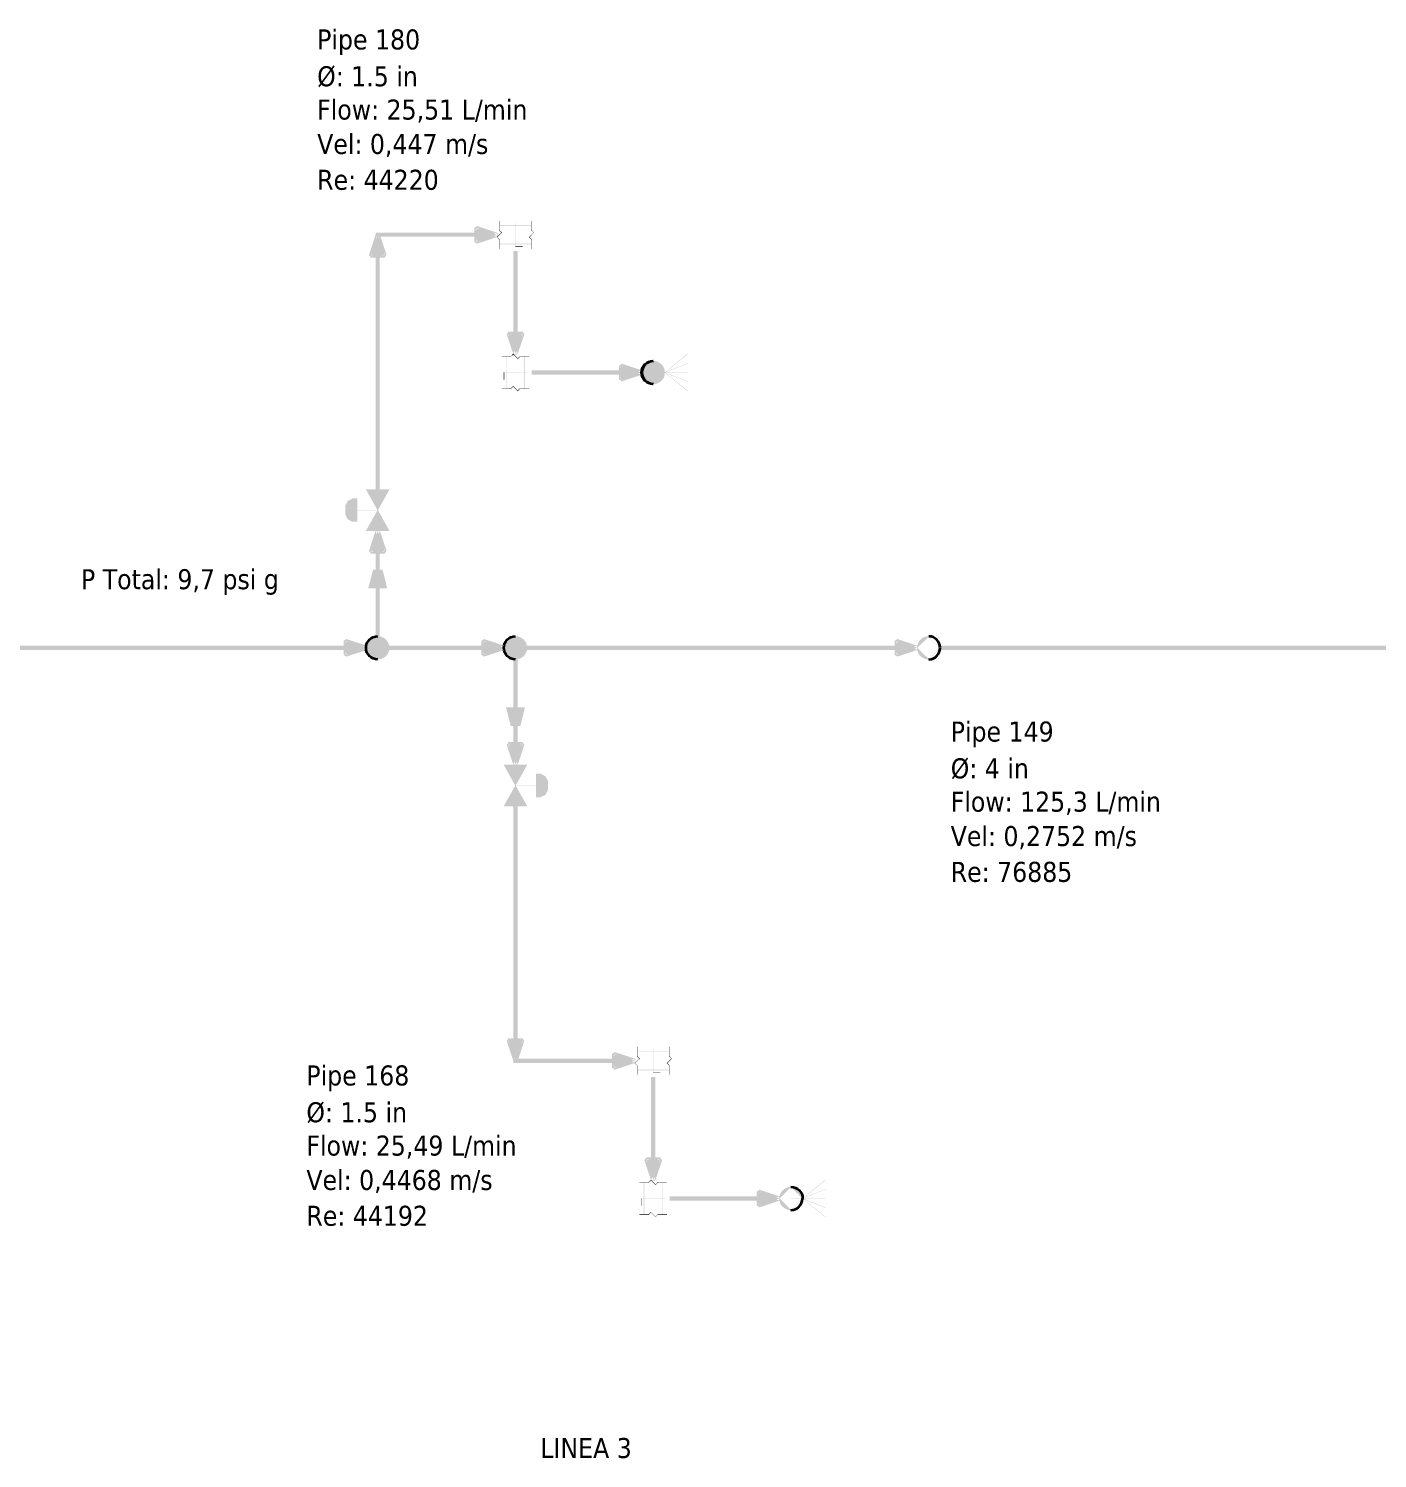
# Model space of a CAD drawing. Header units: inches. Extents: x 0.44 to 8.19, y 2.8 to 6.21.
# Drawn here: x 7.014 to 7.562, y 3.457 to 4.038 of the extents above; entities that cross this region are included whole.
import ezdxf

# ---------------------------------------------------------------- set-up
doc = ezdxf.new("R2010")
doc.units = ezdxf.units.IN
doc.header["$MEASUREMENT"] = 0
for name, color, linetype in [('PDF2_Geometry', 7, 'Continuous'), ('PDF2_Solid Fills', 7, 'Continuous'), ('PDF2_Text', 7, 'Continuous')]:
    doc.layers.add(name, color=color, linetype=linetype)
doc.styles.add('PDF Tahoma', font='tahoma.ttf')

msp = doc.modelspace()

# ---------------------------------------------------------------- hatches: boundary and pattern name
at = {"layer": 'PDF2_Solid Fills', "transparency": 33554687}
h = msp.add_hatch(color=256, dxfattribs=at)
h.paths.add_polyline_path([(7.19646, 3.95763), (7.20486, 3.95481), (7.20486, 3.95324), (7.19646, 3.95047), (7.19536, 3.95122), (7.19536, 3.95682)], flags=0)
h.paths.add_polyline_path([(7.19706, 3.95682), (7.19706, 3.95122), (7.19624, 3.95122), (7.19596, 3.95204), (7.20432, 3.95481), (7.20458, 3.95404), (7.20432, 3.95324), (7.19596, 3.95606), (7.19624, 3.95682)], flags=0)
for points in [[(7.20562, 3.95964), (7.20562, 3.95768), (7.20546, 3.95768), (7.20546, 3.95975), (7.20562, 3.95975)], [(7.20562, 3.95779), (7.20562, 3.95583), (7.20546, 3.95583), (7.20546, 3.95785), (7.20562, 3.95785)], [(7.21858, 3.95768), (7.20546, 3.95768), (7.20546, 3.95785), (7.21864, 3.95785), (7.21864, 3.95768)], [(7.21197, 3.94938), (7.21197, 3.95876), (7.21213, 3.95876), (7.21213, 3.94928), (7.21197, 3.94928)], [(7.21864, 3.95964), (7.21864, 3.95768), (7.21847, 3.95768), (7.21847, 3.95975), (7.21864, 3.95975)], [(7.21847, 3.95589), (7.21847, 3.95785), (7.21864, 3.95785), (7.21864, 3.95583), (7.21847, 3.95583)], [(7.20654, 3.95492), (7.20464, 3.95307), (7.20458, 3.95301), (7.20449, 3.95312), (7.20638, 3.95503), (7.20649, 3.95508), (7.2066, 3.95497)], [(7.20464, 3.95318), (7.20557, 3.95225), (7.20568, 3.95221), (7.20551, 3.95204), (7.20546, 3.9521), (7.20454, 3.95307), (7.20449, 3.95312), (7.20458, 3.95324)], [(7.20557, 3.95594), (7.20654, 3.95503), (7.2066, 3.95497), (7.20649, 3.95486), (7.20638, 3.95492), (7.2054, 3.95589), (7.20551, 3.956)], [(7.20562, 3.95221), (7.20562, 3.95025), (7.20546, 3.95025), (7.20546, 3.95225), (7.20562, 3.95225)], [(7.20551, 3.95042), (7.21864, 3.95042), (7.21864, 3.95025), (7.20546, 3.95025), (7.20546, 3.95042)], [(7.20562, 3.95031), (7.20562, 3.94835), (7.20546, 3.94835), (7.20546, 3.95042), (7.20562, 3.95042)], [(7.21761, 3.95318), (7.21951, 3.95508), (7.21961, 3.95497), (7.21767, 3.95301), (7.21756, 3.95312)], [(7.21853, 3.9521), (7.21761, 3.95307), (7.21756, 3.95312), (7.21767, 3.95324), (7.21869, 3.95221), (7.21858, 3.95204)], [(7.21946, 3.95492), (7.21847, 3.95589), (7.21858, 3.956), (7.21961, 3.95497), (7.21951, 3.95486)], [(7.21847, 3.95031), (7.21847, 3.95225), (7.21864, 3.95225), (7.21864, 3.95025), (7.21847, 3.95025)], [(7.21864, 3.95031), (7.21864, 3.94835), (7.21847, 3.94835), (7.21847, 3.95042), (7.21864, 3.95042)], [(7.21208, 3.94949), (7.21496, 3.94949), (7.21496, 3.94928), (7.21197, 3.94928), (7.21197, 3.94949)], [(7.20833, 3.90457), (7.20638, 3.90457), (7.20638, 3.90474), (7.20839, 3.90474), (7.20839, 3.90457)], [(7.21018, 3.90457), (7.20822, 3.90457), (7.20822, 3.90474), (7.21029, 3.90474), (7.21029, 3.90457)], [(7.20839, 3.90462), (7.20839, 3.8915), (7.20822, 3.8915), (7.20822, 3.90474), (7.20839, 3.90474)], [(7.21121, 3.90549), (7.21024, 3.90457), (7.21018, 3.90451), (7.21007, 3.90462), (7.21013, 3.90468), (7.21104, 3.90565), (7.2111, 3.90571), (7.21126, 3.90554)], [(7.21294, 3.90364), (7.21104, 3.90549), (7.21099, 3.90554), (7.2111, 3.90571), (7.21121, 3.90565), (7.21306, 3.90375), (7.21311, 3.90369), (7.213, 3.9036)], [(7.21397, 3.90457), (7.213, 3.9036), (7.21289, 3.90369), (7.21392, 3.90474), (7.21403, 3.90462)], [(7.21576, 3.90457), (7.21382, 3.90457), (7.21382, 3.90474), (7.21588, 3.90474), (7.21588, 3.90457)], [(7.21571, 3.8916), (7.21571, 3.90474), (7.21588, 3.90474), (7.21588, 3.8915), (7.21571, 3.8915)], [(7.21767, 3.90457), (7.21571, 3.90457), (7.21571, 3.90474), (7.21772, 3.90474), (7.21772, 3.90457)], [(7.27263, 3.89817), (7.2819, 3.90565), (7.28201, 3.90571), (7.28207, 3.90554), (7.28201, 3.90549), (7.27268, 3.89806), (7.27263, 3.898), (7.27251, 3.89811)], [(7.20742, 3.89817), (7.21679, 3.89817), (7.21679, 3.898), (7.20731, 3.898), (7.20731, 3.89817)], [(7.20747, 3.89811), (7.20747, 3.89524), (7.20731, 3.89524), (7.20731, 3.89817), (7.20747, 3.89817)], [(7.27268, 3.89811, 0.409571), (7.26801, 3.90278), (7.26801, 3.90278, 0.415164), (7.26335, 3.89811), (7.26335, 3.89811, 0.415164), (7.26801, 3.89344), (7.26801, 3.89344, 0.40957)], [(7.26801, 3.89817), (7.28207, 3.89817), (7.28207, 3.898), (7.2679, 3.898), (7.2679, 3.89817)], [(7.27268, 3.89817), (7.28201, 3.89074), (7.28211, 3.89068), (7.28201, 3.89051), (7.2819, 3.89057), (7.27263, 3.89806), (7.27251, 3.89811), (7.27263, 3.89822)], [(7.27263, 3.89817), (7.28196, 3.90192), (7.28201, 3.90196), (7.28207, 3.90181), (7.28201, 3.90175), (7.27268, 3.89806), (7.27263, 3.898), (7.27257, 3.89817)], [(7.27268, 3.89817), (7.28201, 3.89447), (7.28207, 3.89442), (7.28201, 3.89426), (7.28196, 3.89432), (7.27263, 3.89806), (7.27257, 3.89806), (7.27263, 3.89822)], [(7.21013, 3.89165), (7.2111, 3.89264), (7.21126, 3.89253), (7.21121, 3.89247), (7.21024, 3.89154), (7.21018, 3.89144), (7.21007, 3.8916)], [(7.21121, 3.89258), (7.21306, 3.89074), (7.21311, 3.89062), (7.213, 3.89051), (7.21099, 3.89253), (7.2111, 3.89264)], [(7.20833, 3.8915), (7.20638, 3.8915), (7.20638, 3.89165), (7.20839, 3.89165), (7.20839, 3.8915)], [(7.20833, 3.89165), (7.21029, 3.89165), (7.21029, 3.8915), (7.20822, 3.8915), (7.20822, 3.89165)], [(7.21294, 3.89074), (7.21392, 3.89171), (7.21403, 3.8916), (7.21397, 3.89154), (7.21306, 3.89057), (7.213, 3.89051), (7.21289, 3.89062)], [(7.21392, 3.89165), (7.21588, 3.89165), (7.21588, 3.8915), (7.21382, 3.8915), (7.21382, 3.89165)], [(7.21767, 3.8915), (7.21571, 3.8915), (7.21571, 3.89165), (7.21772, 3.89165), (7.21772, 3.8915)], [(7.15614, 3.84207), (7.14768, 3.84207), (7.14768, 3.84229), (7.15619, 3.84229), (7.15619, 3.84207)], [(7.16081, 3.78624, 0.410728), (7.15614, 3.7909), (7.15614, 3.7909, 0.41407), (7.15147, 3.78624), (7.15147, 3.78624, 0.412983), (7.15614, 3.78157), (7.15614, 3.78157, 0.409639)], [(7.21674, 3.78624, 0.410203), (7.21208, 3.7909), (7.21208, 3.7909, 0.415232), (7.20742, 3.78624), (7.20742, 3.78624, 0.414146), (7.21208, 3.78157), (7.21208, 3.78157, 0.409112)], [(7.21208, 3.73042), (7.22054, 3.73042), (7.22054, 3.73025), (7.21197, 3.73025), (7.21197, 3.73042)], [(7.26247, 3.61931), (7.26058, 3.61746), (7.26053, 3.6174), (7.26042, 3.61751), (7.26243, 3.61951), (7.26253, 3.61936)], [(7.2615, 3.62039), (7.26253, 3.61936), (7.26243, 3.61925), (7.26232, 3.61931), (7.26139, 3.62022), (7.26133, 3.62033), (7.26144, 3.62044)], [(7.26156, 3.62403), (7.26156, 3.62207), (7.26139, 3.62207), (7.26139, 3.62414), (7.26156, 3.62414)], [(7.26156, 3.62218), (7.26156, 3.62022), (7.26139, 3.62022), (7.26139, 3.62224), (7.26156, 3.62224)], [(7.27453, 3.62207), (7.26139, 3.62207), (7.26139, 3.62224), (7.27458, 3.62224), (7.27458, 3.62207)], [(7.2679, 3.61376), (7.2679, 3.62321), (7.26807, 3.62321), (7.26807, 3.61372), (7.2679, 3.61372)], [(7.27354, 3.61757), (7.27539, 3.61942), (7.27544, 3.61951), (7.27556, 3.61936), (7.2736, 3.6174), (7.27349, 3.61751)], [(7.27458, 3.62403), (7.27458, 3.62207), (7.27442, 3.62207), (7.27442, 3.62414), (7.27458, 3.62414)], [(7.27442, 3.62033), (7.27442, 3.62224), (7.27458, 3.62224), (7.27458, 3.62022), (7.27442, 3.62022)], [(7.27539, 3.61931), (7.27447, 3.62022), (7.27442, 3.62033), (7.27453, 3.62044), (7.27458, 3.62039), (7.2755, 3.61942), (7.27556, 3.61936), (7.27544, 3.61925)], [(7.26058, 3.61757), (7.2615, 3.61664), (7.26161, 3.6166), (7.26144, 3.61649), (7.26042, 3.61751), (7.26053, 3.61762)], [(7.26156, 3.6166), (7.26156, 3.61464), (7.26139, 3.61464), (7.26139, 3.61664), (7.26156, 3.61664)], [(7.26144, 3.61481), (7.27458, 3.61481), (7.27458, 3.61464), (7.26139, 3.61464), (7.26139, 3.61481)], [(7.26156, 3.61469), (7.26156, 3.61279), (7.26139, 3.61279), (7.26139, 3.61481), (7.26156, 3.61481)], [(7.26801, 3.61388), (7.27089, 3.61388), (7.27089, 3.61372), (7.2679, 3.61372), (7.2679, 3.61388)], [(7.27447, 3.61654), (7.27349, 3.61751), (7.2736, 3.61762), (7.27463, 3.6166), (7.27453, 3.61649)], [(7.27442, 3.61469), (7.27442, 3.61664), (7.27458, 3.61664), (7.27458, 3.61464), (7.27442, 3.61464)], [(7.27458, 3.61469), (7.27458, 3.61279), (7.27442, 3.61279), (7.27442, 3.61481), (7.27458, 3.61481)], [(7.26426, 3.56896), (7.26232, 3.56896), (7.26232, 3.56912), (7.26432, 3.56912), (7.26432, 3.56896)], [(7.26611, 3.56896), (7.26417, 3.56896), (7.26417, 3.56912), (7.26622, 3.56912), (7.26622, 3.56896)], [(7.26432, 3.56901), (7.26432, 3.55588), (7.26417, 3.55588), (7.26417, 3.56912), (7.26432, 3.56912)], [(7.26714, 3.56993), (7.26611, 3.5689), (7.266, 3.56907), (7.26704, 3.5701), (7.26719, 3.56999)], [(7.26888, 3.56803), (7.26693, 3.56999), (7.26704, 3.5701), (7.26714, 3.57004), (7.26899, 3.56814), (7.26904, 3.56808), (7.26893, 3.56799)], [(7.26992, 3.56896), (7.26893, 3.56799), (7.26882, 3.56808), (7.26888, 3.56814), (7.26981, 3.56912), (7.26986, 3.56917), (7.26997, 3.56901)], [(7.27169, 3.56896), (7.26975, 3.56896), (7.26975, 3.56912), (7.27181, 3.56912), (7.27181, 3.56896)], [(7.27165, 3.55599), (7.27165, 3.56912), (7.27181, 3.56912), (7.27181, 3.55588), (7.27165, 3.55588)], [(7.2736, 3.56896), (7.27165, 3.56896), (7.27165, 3.56912), (7.27365, 3.56912), (7.27365, 3.56896)], [(7.32856, 3.56256), (7.33783, 3.57004), (7.33794, 3.5701), (7.338, 3.56993), (7.33794, 3.56988), (7.32861, 3.56244), (7.32856, 3.56239), (7.32844, 3.5625)], [(7.26335, 3.56261), (7.27274, 3.56261), (7.27274, 3.56244), (7.26324, 3.56244), (7.26324, 3.56261)], [(7.2634, 3.5625), (7.2634, 3.55962), (7.26324, 3.55962), (7.26324, 3.56261), (7.2634, 3.56261)], [(7.32394, 3.56261), (7.338, 3.56261), (7.338, 3.56244), (7.32383, 3.56244), (7.32383, 3.56261)], [(7.32861, 3.56256), (7.33794, 3.55512), (7.338, 3.55507), (7.33794, 3.55496), (7.33783, 3.55501), (7.32856, 3.56244), (7.32844, 3.5625), (7.32856, 3.56261)], [(7.32856, 3.56261), (7.33789, 3.56629), (7.33794, 3.56635), (7.338, 3.56619), (7.33794, 3.56619), (7.32861, 3.56244), (7.32856, 3.56239), (7.3285, 3.56256)], [(7.32861, 3.56261), (7.33794, 3.55886), (7.338, 3.55881), (7.33794, 3.55865), (7.33789, 3.55871), (7.32856, 3.56244), (7.3285, 3.56244), (7.32856, 3.56261)], [(7.26426, 3.55588), (7.26232, 3.55588), (7.26232, 3.55604), (7.26432, 3.55604), (7.26432, 3.55588)], [(7.26426, 3.55604), (7.26622, 3.55604), (7.26622, 3.55588), (7.26417, 3.55588), (7.26417, 3.55604)], [(7.26606, 3.55604), (7.26704, 3.55701), (7.26719, 3.55692), (7.26714, 3.55686), (7.26617, 3.55593), (7.26611, 3.55588), (7.266, 3.55599)], [(7.26714, 3.55697), (7.26904, 3.55507), (7.26893, 3.55496), (7.26888, 3.55501), (7.26699, 3.55686), (7.26693, 3.55692), (7.26704, 3.55701)], [(7.26888, 3.55512), (7.26986, 3.5561), (7.26997, 3.55599), (7.26893, 3.55496), (7.26882, 3.55507)], [(7.26986, 3.55604), (7.27181, 3.55604), (7.27181, 3.55588), (7.26975, 3.55588), (7.26975, 3.55604)], [(7.2736, 3.55588), (7.27165, 3.55588), (7.27165, 3.55604), (7.27365, 3.55604), (7.27365, 3.55588)]]:
    msp.add_hatch(color=256, dxfattribs=at).paths.add_polyline_path(points)
h = msp.add_hatch(color=256, dxfattribs=at)
h.paths.add_polyline_path([(7.15256, 3.9459), (7.15533, 3.95432), (7.1569, 3.95432), (7.15972, 3.9459), (7.1589, 3.94482), (7.15332, 3.94482)], flags=0)
h.paths.add_polyline_path([(7.15332, 3.9465), (7.1589, 3.9465), (7.1589, 3.94564), (7.15815, 3.94536), (7.15533, 3.95378), (7.15614, 3.95404), (7.1569, 3.95378), (7.15414, 3.94536), (7.15332, 3.94564)], flags=0)
at = {"layer": 'PDF2_Solid Fills', "true_color": 0x00ff24, "transparency": 33554687}
for points in [[(7.15614, 3.95486), (7.19706, 3.95486), (7.19706, 3.95324), (7.15528, 3.95324), (7.15528, 3.95486)], [(7.15528, 3.85058), (7.15528, 3.9465), (7.15696, 3.9465), (7.15696, 3.84972), (7.15528, 3.84972)], [(7.21289, 3.94656), (7.21289, 3.91314), (7.21121, 3.91314), (7.21121, 3.94743), (7.21289, 3.94743)], [(7.21951, 3.89893), (7.25575, 3.89893), (7.25575, 3.89729), (7.21869, 3.89729), (7.21869, 3.89893)], [(7.15528, 3.7909), (7.15528, 3.82622), (7.15696, 3.82622), (7.15696, 3.7901), (7.15528, 3.7901)], [(7.21289, 3.78157), (7.21289, 3.74625), (7.21121, 3.74625), (7.21121, 3.78239), (7.21289, 3.78239)], [(7.21289, 3.7219), (7.21289, 3.62597), (7.21121, 3.62597), (7.21121, 3.72276), (7.21289, 3.72276)], [(7.21208, 3.61931), (7.25299, 3.61931), (7.25299, 3.61762), (7.21121, 3.61762), (7.21121, 3.61931)], [(7.26882, 3.611), (7.26882, 3.57753), (7.26714, 3.57753), (7.26714, 3.61182), (7.26882, 3.61182)], [(7.27544, 3.56336), (7.31168, 3.56336), (7.31168, 3.56168), (7.27463, 3.56168), (7.27463, 3.56336)]]:
    msp.add_hatch(color=100, dxfattribs=at).paths.add_polyline_path(points)
at = {"layer": 'PDF2_Solid Fills', "transparency": 33554687}
h = msp.add_hatch(color=256, dxfattribs=at)
h.paths.add_polyline_path([(7.21565, 3.91368), (7.21283, 3.90533), (7.21126, 3.90533), (7.2085, 3.91368), (7.20925, 3.91476), (7.21485, 3.91476)], flags=0)
h.paths.add_polyline_path([(7.21485, 3.91314), (7.20925, 3.91314), (7.20925, 3.91396), (7.21007, 3.91422), (7.21283, 3.90582), (7.21208, 3.90554), (7.21126, 3.90582), (7.21408, 3.91422), (7.21485, 3.91396)], flags=0)
h = msp.add_hatch(color=256, dxfattribs=at)
h.paths.add_polyline_path([(7.25521, 3.90169), (7.26361, 3.89893), (7.26361, 3.89729), (7.25521, 3.89453), (7.25412, 3.89529), (7.25412, 3.90088)], flags=0)
h.paths.add_polyline_path([(7.25575, 3.90088), (7.25575, 3.89529), (7.25493, 3.89529), (7.25467, 3.89611), (7.26307, 3.89893), (7.26335, 3.89811), (7.26307, 3.89729), (7.25467, 3.90012), (7.25493, 3.90088)], flags=0)
h = msp.add_hatch(color=256, dxfattribs=at)
h.paths.add_polyline_path([(7.27257, 3.89811, 0.416144), (7.26801, 3.90267)], flags=0)
h.paths.add_polyline_path([(7.26801, 3.89356, 0.416143), (7.27257, 3.89811)], flags=0)
h.paths.add_polyline_path([(7.26801, 3.89339, 0.412511), (7.27274, 3.89811)], flags=0)
h.paths.add_polyline_path([(7.27274, 3.89811, 0.41359), (7.26801, 3.90283)], flags=0)
h = msp.add_hatch(color=256, dxfattribs=at)
h.paths.add_polyline_path([(7.14774, 3.83746), (7.14583, 3.83746), (7.14399, 3.83838), (7.14393, 3.83843), (7.14301, 3.84028), (7.14296, 3.84033), (7.14296, 3.84403), (7.14301, 3.84407), (7.14393, 3.84597), (7.14399, 3.84597), (7.14583, 3.8469), (7.14589, 3.84694), (7.14774, 3.84694), (7.14785, 3.84685), (7.14785, 3.83751)], flags=0)
h.paths.add_polyline_path([(7.14768, 3.83751), (7.14768, 3.84685), (7.14774, 3.84685), (7.14774, 3.84674), (7.14589, 3.84674), (7.14589, 3.84685), (7.14589, 3.84679), (7.14404, 3.84581), (7.14399, 3.84592), (7.1441, 3.84586), (7.14318, 3.84403), (7.14307, 3.84403), (7.14318, 3.84403), (7.14318, 3.84033), (7.14307, 3.84033), (7.14318, 3.84033), (7.1441, 3.83849), (7.14399, 3.83843), (7.14404, 3.83854), (7.14589, 3.83757), (7.14589, 3.83751), (7.14589, 3.83762), (7.14774, 3.83762), (7.14774, 3.83751)], flags=0)
at = {"layer": 'PDF2_Solid Fills', "true_color": 0xc0c0c0, "transparency": 33554687}
for points in [[(7.14774, 3.83751), (7.14589, 3.83751), (7.14399, 3.83843), (7.14307, 3.84033), (7.14307, 3.84403), (7.14399, 3.84592), (7.14589, 3.84685), (7.14774, 3.84685)], [(7.15147, 3.83376), (7.16081, 3.83376), (7.15147, 3.85058), (7.16081, 3.85058)], [(7.1524, 3.81049), (7.15983, 3.81049), (7.15799, 3.81793), (7.15424, 3.81793)], [(7.21576, 3.76199), (7.20833, 3.76199), (7.21018, 3.75456), (7.21392, 3.75456)], [(7.21674, 3.73872), (7.20742, 3.73872), (7.21674, 3.7219), (7.20742, 3.7219)], [(7.22043, 3.73497), (7.22233, 3.73497), (7.22418, 3.73406), (7.2251, 3.73215), (7.2251, 3.72846), (7.22418, 3.72656), (7.22233, 3.72564), (7.22043, 3.72564)]]:
    msp.add_hatch(color=9, dxfattribs=at).paths.add_polyline_path(points)
at = {"layer": 'PDF2_Solid Fills', "transparency": 33554687}
h = msp.add_hatch(color=256, dxfattribs=at)
h.paths.add_polyline_path([(7.15147, 3.83388), (7.16081, 3.83388), (7.16081, 3.83376), (7.16069, 3.83376), (7.15603, 3.84212), (7.15136, 3.85053), (7.15147, 3.85064), (7.16081, 3.85064), (7.16086, 3.85053), (7.15153, 3.83376), (7.15147, 3.83376)], flags=0)
h.paths.add_polyline_path([(7.15136, 3.83382), (7.16069, 3.85058), (7.16081, 3.85058), (7.16081, 3.85047), (7.15147, 3.85047), (7.15147, 3.85058), (7.15153, 3.85058), (7.15619, 3.84224), (7.16086, 3.83382), (7.16081, 3.83371), (7.15147, 3.83371)], flags=0)
h = msp.add_hatch(color=256, dxfattribs=at)
h.paths.add_polyline_path([(7.15256, 3.82568), (7.15533, 3.83404), (7.1569, 3.83404), (7.15972, 3.82568), (7.1589, 3.82454), (7.15332, 3.82454)], flags=0)
h.paths.add_polyline_path([(7.15332, 3.82622), (7.1589, 3.82622), (7.1589, 3.82542), (7.15815, 3.82514), (7.15533, 3.8335), (7.15614, 3.83376), (7.1569, 3.8335), (7.15414, 3.82514), (7.15332, 3.82542)], flags=0)
at = {"layer": 'PDF2_Solid Fills', "true_color": 0x00ff24, "transparency": 33554687}
h = msp.add_hatch(color=100, dxfattribs=at)
h.paths.add_polyline_path([(7.1524, 3.81054), (7.15983, 3.81054), (7.15983, 3.81049), (7.15978, 3.81044), (7.15793, 3.81793), (7.15799, 3.81793), (7.15799, 3.81787), (7.15424, 3.81787), (7.15424, 3.81793), (7.15435, 3.81793), (7.15246, 3.81044), (7.1524, 3.81049)], flags=0)
h.paths.add_polyline_path([(7.15229, 3.81049), (7.15419, 3.81799), (7.15424, 3.81803), (7.15799, 3.81803), (7.1581, 3.81799), (7.15994, 3.81049), (7.15983, 3.81039), (7.1524, 3.81039), (7.15235, 3.81049)], flags=0)
at = {"layer": 'PDF2_Solid Fills', "transparency": 33554687}
h = msp.add_hatch(color=256, dxfattribs=at)
h.paths.add_polyline_path([(7.14333, 3.78982), (7.15175, 3.78706), (7.15175, 3.78543), (7.14333, 3.78267), (7.14225, 3.78342), (7.14225, 3.78906)], flags=0)
h.paths.add_polyline_path([(7.14393, 3.78906), (7.14393, 3.78342), (7.14307, 3.78342), (7.14279, 3.78424), (7.15121, 3.78706), (7.15147, 3.78624), (7.15121, 3.78543), (7.14279, 3.78825), (7.14307, 3.78906)], flags=0)
h = msp.add_hatch(color=256, dxfattribs=at)
h.paths.add_polyline_path([(7.16069, 3.78624, 0.420115), (7.15614, 3.79081)], flags=0)
h.paths.add_polyline_path([(7.15614, 3.79081, 0.416374), (7.15153, 3.78624)], flags=0)
h.paths.add_polyline_path([(7.15153, 3.78624, 0.415871), (7.15614, 3.78168)], flags=0)
h.paths.add_polyline_path([(7.15614, 3.78168, 0.419625), (7.16069, 3.78624)], flags=0)
h.paths.add_polyline_path([(7.15614, 3.78153, 0.41422), (7.16086, 3.78624)], flags=0)
h.paths.add_polyline_path([(7.16086, 3.78624, 0.414704), (7.15614, 3.79096)], flags=0)
h = msp.add_hatch(color=256, dxfattribs=at)
h.paths.add_polyline_path([(7.19928, 3.78982), (7.20768, 3.78706), (7.20768, 3.78543), (7.19928, 3.78267), (7.19819, 3.78342), (7.19819, 3.78906)], flags=0)
h.paths.add_polyline_path([(7.19982, 3.78906), (7.19982, 3.78342), (7.199, 3.78342), (7.19874, 3.78424), (7.20714, 3.78706), (7.20742, 3.78624), (7.20714, 3.78543), (7.19874, 3.78825), (7.199, 3.78906)], flags=0)
h = msp.add_hatch(color=256, dxfattribs=at)
h.paths.add_polyline_path([(7.21664, 3.78624, 0.414338), (7.21208, 3.79081)], flags=0)
h.paths.add_polyline_path([(7.21208, 3.79081, 0.417547), (7.20747, 3.78624)], flags=0)
h.paths.add_polyline_path([(7.20747, 3.78624, 0.417045), (7.21208, 3.78168)], flags=0)
h.paths.add_polyline_path([(7.21208, 3.78168, 0.413841), (7.21664, 3.78624)], flags=0)
h.paths.add_polyline_path([(7.21208, 3.78153, 0.413669), (7.21679, 3.78624)], flags=0)
h.paths.add_polyline_path([(7.21679, 3.78624, 0.414151), (7.21208, 3.79096)], flags=0)
h = msp.add_hatch(color=256, dxfattribs=at)
h.paths.add_polyline_path([(7.36708, 3.78982), (7.37543, 3.78706), (7.37543, 3.78543), (7.36708, 3.78267), (7.366, 3.78342), (7.366, 3.78906)], flags=0)
h.paths.add_polyline_path([(7.36762, 3.78906), (7.36762, 3.78342), (7.36681, 3.78342), (7.36654, 3.78424), (7.37494, 3.78706), (7.37522, 3.78624), (7.37494, 3.78543), (7.36654, 3.78825), (7.36681, 3.78906)], flags=0)
h = msp.add_hatch(color=256, dxfattribs=at)
h.paths.add_polyline_path([(7.38444, 3.78624, 0.414406), (7.37989, 3.79081)], flags=0)
h.paths.add_polyline_path([(7.37989, 3.79081, 0.417517), (7.37528, 3.78624)], flags=0)
h.paths.add_polyline_path([(7.37528, 3.78624, 0.417016), (7.37989, 3.78168)], flags=0)
h.paths.add_polyline_path([(7.37989, 3.78168, 0.41391), (7.38444, 3.78624)], flags=0)
h.paths.add_polyline_path([(7.37989, 3.78153, 0.413737), (7.3846, 3.78624)], flags=0)
h.paths.add_polyline_path([(7.37511, 3.78624, 0.416166), (7.37989, 3.78153)], flags=0)
h.paths.add_polyline_path([(7.37989, 3.79096, 0.416655), (7.37511, 3.78624)], flags=0)
h.paths.add_polyline_path([(7.3846, 3.78624, 0.414219), (7.37989, 3.79096)], flags=0)
h = msp.add_hatch(color=256, dxfattribs=at)
h.paths.add_polyline_path([(7.37989, 3.7909, 0.415164), (7.37522, 3.78624)], flags=0)
h.paths.add_polyline_path([(7.37522, 3.78624, 0.414078), (7.37989, 3.78157)], flags=0)
at = {"layer": 'PDF2_Solid Fills', "true_color": 0x00ff71, "transparency": 33554687}
msp.add_hatch(color=110, dxfattribs=at).paths.add_polyline_path([(6.60146, 3.78706), (7.14393, 3.78706), (7.14393, 3.78543), (6.60064, 3.78543), (6.60064, 3.78706)])
at = {"layer": 'PDF2_Solid Fills', "true_color": 0x00fe5b, "transparency": 33554687}
msp.add_hatch(color=100, dxfattribs=at).paths.add_polyline_path([(7.16081, 3.78706), (7.19982, 3.78706), (7.19982, 3.78543), (7.15994, 3.78543), (7.15994, 3.78706)])
at = {"layer": 'PDF2_Solid Fills', "true_color": 0x00ff46, "transparency": 33554687}
for points in [[(7.21674, 3.78706), (7.36762, 3.78706), (7.36762, 3.78543), (7.21588, 3.78543), (7.21588, 3.78706)], [(7.3845, 3.78706), (7.64729, 3.78706), (7.64729, 3.78543), (7.38368, 3.78543), (7.38368, 3.78706)]]:
    msp.add_hatch(color=100, dxfattribs=at).paths.add_polyline_path(points)
at = {"layer": 'PDF2_Solid Fills', "true_color": 0x00ff24, "transparency": 33554687}
h = msp.add_hatch(color=100, dxfattribs=at)
h.paths.add_polyline_path([(7.21576, 3.76193), (7.20833, 3.76193), (7.20833, 3.76199), (7.20839, 3.76204), (7.21029, 3.75456), (7.21018, 3.75456), (7.21018, 3.75461), (7.21392, 3.75461), (7.21392, 3.75456), (7.21386, 3.75456), (7.21571, 3.76204), (7.21576, 3.76199)], flags=0)
h.paths.add_polyline_path([(7.21588, 3.76199), (7.21403, 3.7545), (7.21392, 3.75444), (7.21018, 3.75444), (7.21013, 3.7545), (7.20822, 3.76199), (7.20833, 3.7621), (7.21576, 3.7621)], flags=0)
at = {"layer": 'PDF2_Solid Fills', "transparency": 33554687}
h = msp.add_hatch(color=256, dxfattribs=at)
h.paths.add_polyline_path([(7.21565, 3.74685), (7.21283, 3.73844), (7.21126, 3.73844), (7.2085, 3.74685), (7.20925, 3.74794), (7.21485, 3.74794)], flags=0)
h.paths.add_polyline_path([(7.21485, 3.74625), (7.20925, 3.74625), (7.20925, 3.74707), (7.21007, 3.74735), (7.21283, 3.73899), (7.21208, 3.73872), (7.21126, 3.73899), (7.21408, 3.74735), (7.21485, 3.74707)], flags=0)
h = msp.add_hatch(color=256, dxfattribs=at)
h.paths.add_polyline_path([(7.21674, 3.73861), (7.20742, 3.73861), (7.20742, 3.73872), (7.20747, 3.73872), (7.21213, 3.73036), (7.21679, 3.72194), (7.21674, 3.72185), (7.20742, 3.72185), (7.20731, 3.72194), (7.21664, 3.73872), (7.21674, 3.73872)], flags=0)
h.paths.add_polyline_path([(7.21679, 3.73867), (7.20747, 3.7219), (7.20742, 3.7219), (7.20742, 3.722), (7.21674, 3.722), (7.21674, 3.7219), (7.21664, 3.7219), (7.21197, 3.73025), (7.20731, 3.73867), (7.20742, 3.73876), (7.21674, 3.73876)], flags=0)
h = msp.add_hatch(color=256, dxfattribs=at)
h.paths.add_polyline_path([(7.22043, 3.73508), (7.22233, 3.73508), (7.22233, 3.73503), (7.22424, 3.7341), (7.22424, 3.73406), (7.22521, 3.73221), (7.22521, 3.7284), (7.22424, 3.72656), (7.22424, 3.72651), (7.22233, 3.72558), (7.22233, 3.72553), (7.22043, 3.72553), (7.22038, 3.72564), (7.22038, 3.73497), (7.22043, 3.73503)], flags=0)
h.paths.add_polyline_path([(7.22054, 3.73497), (7.22054, 3.72564), (7.22043, 3.72564), (7.22043, 3.72575), (7.22233, 3.72575), (7.22233, 3.72564), (7.22228, 3.72575), (7.22413, 3.72667), (7.22418, 3.72656), (7.22413, 3.72661), (7.22504, 3.72846), (7.2251, 3.72846), (7.22504, 3.72846), (7.22504, 3.73215), (7.2251, 3.73215), (7.22504, 3.73215), (7.22413, 3.734), (7.22418, 3.73406), (7.22413, 3.73394), (7.22228, 3.73492), (7.22233, 3.73497), (7.22233, 3.73486), (7.22043, 3.73486), (7.22043, 3.73497)], flags=0)
h = msp.add_hatch(color=256, dxfattribs=at)
h.paths.add_polyline_path([(7.21565, 3.62657), (7.21283, 3.61817), (7.21126, 3.61817), (7.2085, 3.62657), (7.20925, 3.62765), (7.21485, 3.62765)], flags=0)
h.paths.add_polyline_path([(7.21485, 3.62597), (7.20925, 3.62597), (7.20925, 3.62685), (7.21007, 3.62711), (7.21283, 3.61871), (7.21208, 3.61843), (7.21126, 3.61871), (7.21408, 3.62711), (7.21485, 3.62685)], flags=0)
h = msp.add_hatch(color=256, dxfattribs=at)
h.paths.add_polyline_path([(7.25239, 3.62201), (7.26079, 3.61925), (7.26079, 3.61768), (7.25239, 3.61486), (7.25131, 3.61567), (7.25131, 3.62125)], flags=0)
h.paths.add_polyline_path([(7.25299, 3.62125), (7.25299, 3.61567), (7.25217, 3.61567), (7.2519, 3.61643), (7.26025, 3.61925), (7.26053, 3.61843), (7.26025, 3.61768), (7.2519, 3.62044), (7.25217, 3.62125)], flags=0)
h = msp.add_hatch(color=256, dxfattribs=at)
h.paths.add_polyline_path([(7.2716, 3.57807), (7.26878, 3.56972), (7.26719, 3.56972), (7.26437, 3.57807), (7.26519, 3.57921), (7.27078, 3.57921)], flags=0)
h.paths.add_polyline_path([(7.27078, 3.57753), (7.26519, 3.57753), (7.26519, 3.57835), (7.266, 3.57861), (7.26878, 3.57026), (7.26801, 3.56999), (7.26719, 3.57026), (7.27001, 3.57861), (7.27078, 3.57835)], flags=0)
h = msp.add_hatch(color=256, dxfattribs=at)
h.paths.add_polyline_path([(7.3285, 3.5625, 0.413658), (7.32394, 3.56711)], flags=0)
h.paths.add_polyline_path([(7.32394, 3.56711, 0.414522), (7.31933, 3.5625)], flags=0)
h.paths.add_polyline_path([(7.31933, 3.5625, 0.417025), (7.32394, 3.55794)], flags=0)
h.paths.add_polyline_path([(7.32394, 3.55794, 0.416211), (7.3285, 3.5625)], flags=0)
h.paths.add_polyline_path([(7.32394, 3.55778, 0.414733), (7.32867, 3.5625)], flags=0)
h.paths.add_polyline_path([(7.31917, 3.5625, 0.415518), (7.32394, 3.55778)], flags=0)
h.paths.add_polyline_path([(7.32394, 3.56728, 0.413128), (7.31917, 3.5625)], flags=0)
h = msp.add_hatch(color=256, dxfattribs=at)
h.paths.add_polyline_path([(7.32856, 3.5625, 0.417632), (7.32394, 3.56717)], flags=0)
h.paths.add_polyline_path([(7.32394, 3.56717, 0.41846), (7.31928, 3.5625)], flags=0)
h.paths.add_polyline_path([(7.31928, 3.5625, 0.414002), (7.32394, 3.55783)], flags=0)
h = msp.add_hatch(color=256, dxfattribs=at)
h.paths.add_polyline_path([(7.31114, 3.56608), (7.31956, 3.56332), (7.31956, 3.56174), (7.31114, 3.55892), (7.31006, 3.55974), (7.31006, 3.56532)], flags=0)
h.paths.add_polyline_path([(7.31168, 3.56532), (7.31168, 3.55974), (7.31087, 3.55974), (7.3106, 3.56049), (7.31901, 3.56332), (7.31928, 3.5625), (7.31901, 3.56174), (7.3106, 3.56451), (7.31087, 3.56532)], flags=0)

# ---------------------------------------------------------------- linework, layer by layer
at = {"layer": 'PDF2_Geometry', "lineweight": 35, "transparency": 33554687}
for points in [[(7.26324, 3.89811), (7.26324, 3.90072), (7.2654, 3.90283), (7.26801, 3.90283)], [(7.26801, 3.89339), (7.2654, 3.89339), (7.26324, 3.89551), (7.26324, 3.89811)], [(7.26801, 3.90267), (7.26546, 3.90267), (7.2634, 3.90067), (7.2634, 3.89811)], [(7.2634, 3.89811), (7.2634, 3.89556), (7.26546, 3.89356), (7.26801, 3.89356)], [(7.15136, 3.78624), (7.15136, 3.78885), (7.15354, 3.79096), (7.15614, 3.79096)], [(7.20731, 3.78624), (7.20731, 3.78885), (7.20947, 3.79096), (7.21208, 3.79096)], [(7.3845, 3.78624), (7.3845, 3.78879), (7.38243, 3.7909), (7.37989, 3.7909)], [(7.15614, 3.78153), (7.15354, 3.78153), (7.15136, 3.78364), (7.15136, 3.78624)], [(7.21208, 3.78153), (7.20947, 3.78153), (7.20731, 3.78364), (7.20731, 3.78624)], [(7.37989, 3.78157), (7.38243, 3.78157), (7.3845, 3.78369), (7.3845, 3.78624)], [(7.32394, 3.56728), (7.32656, 3.56728), (7.32867, 3.56511), (7.32867, 3.5625)], [(7.32394, 3.55783), (7.3265, 3.55783), (7.32856, 3.55994), (7.32856, 3.5625)]]:
    msp.add_open_spline(points, degree=3, dxfattribs=at)
at = {"layer": 'PDF2_Solid Fills', "transparency": 33554687}
for points in [[(7.19624, 3.95682), (7.20458, 3.95404), (7.19624, 3.95122)], [(7.15332, 3.94564), (7.15614, 3.95404), (7.1589, 3.94564)], [(7.21485, 3.91396), (7.21208, 3.90554), (7.20925, 3.91396)], [(7.25493, 3.90088), (7.26335, 3.89811), (7.25493, 3.89529)], [(7.15332, 3.82542), (7.15614, 3.83376), (7.1589, 3.82542)], [(7.14307, 3.78906), (7.15147, 3.78624), (7.14307, 3.78342)], [(7.199, 3.78906), (7.20742, 3.78624), (7.199, 3.78342)], [(7.36681, 3.78906), (7.37522, 3.78624), (7.36681, 3.78342)], [(7.21485, 3.74707), (7.21208, 3.73872), (7.20925, 3.74707)], [(7.21485, 3.62685), (7.21208, 3.61843), (7.20925, 3.62685)], [(7.25217, 3.62125), (7.26053, 3.61843), (7.25217, 3.61567)], [(7.27078, 3.57835), (7.26801, 3.56999), (7.26519, 3.57835)], [(7.31087, 3.56532), (7.31928, 3.5625), (7.31087, 3.55974)]]:
    msp.add_solid(points, dxfattribs=at)

# ---------------------------------------------------------------- texts
at = {"layer": 'PDF2_Text', "transparency": 33554687, "attachment_point": 4, "style": 'PDF Tahoma'}
for s, insert, char_height in [('Pipe 180 ', (7.13152, 4.03227), 0.008133), ('Ø: 1.5 in', (7.13152, 4.01828), 0.008133), ('Flow: 25,51 L/min', (7.13152, 4.0043), 0.0081332), ('Vel: 0,447 m/s', (7.13152, 3.99032), 0.0081332), ('Re: 44220', (7.13152, 3.97633), 0.008133), ('P Total: 9,7 psi g', (7.0356, 3.81298), 0.0081332), ('Pipe 149', (7.3888, 3.75108), 0.008133), ('Ø: 4 in', (7.3888, 3.7371), 0.008133), ('Flow: 125,3 L/min', (7.3888, 3.72311), 0.0081332), ('Vel: 0,2752 m/s', (7.3888, 3.70913), 0.0081332), ('Re: 76885', (7.3888, 3.69515), 0.008133), ('Pipe 168', (7.12714, 3.61135), 0.008133), ('Ø: 1.5 in', (7.12714, 3.59737), 0.008133), ('Flow: 25,49 L/min', (7.12714, 3.58338), 0.0081332), ('Vel: 0,4468 m/s', (7.12714, 3.5694), 0.0081332), ('Re: 44192', (7.12714, 3.55542), 0.008133)]:
    msp.add_mtext(s, dxfattribs=dict(at, insert=insert, char_height=char_height))
at = {"layer": 'PDF2_Text', "color": 1, "transparency": 33554687, "insert": (7.22215, 3.46107), "char_height": 0.008133, "attachment_point": 4, "style": 'PDF Tahoma'}
msp.add_mtext('LINEA 3', dxfattribs=at)

doc.saveas('drawing.dxf')
